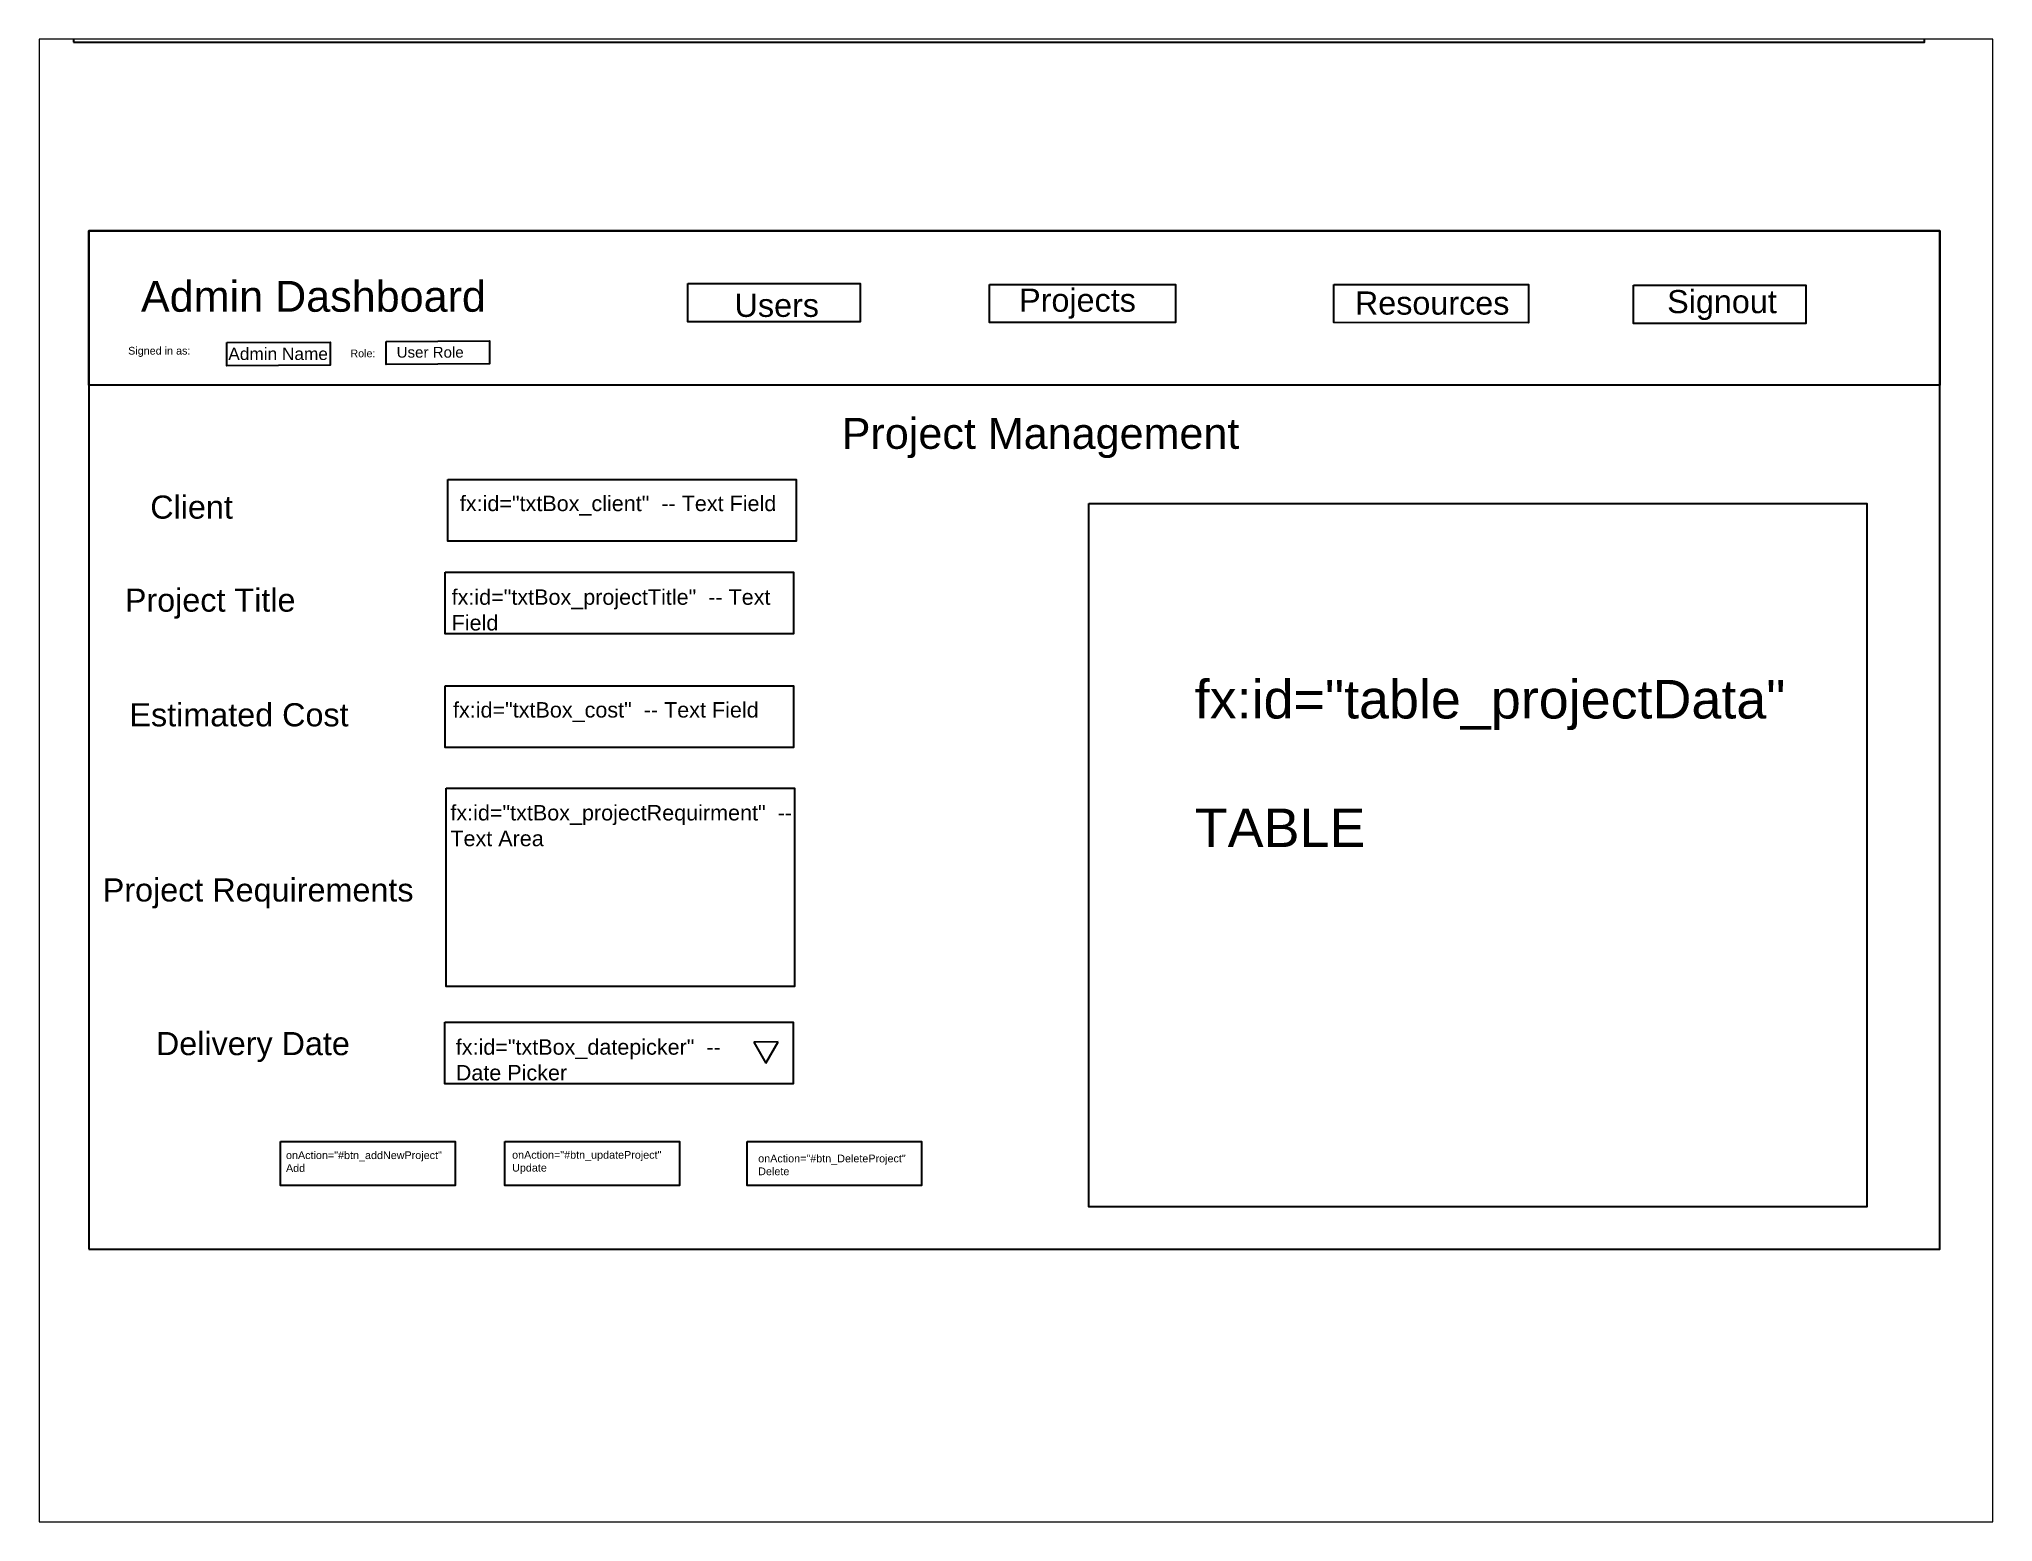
# Paper-space layout 'AdminProjects.fxml' of a CAD drawing. Header units: millimetres. Extents: x 26 to 231, y 20 to 176.
# The model-space entities are those that its viewports show. They can reach past a viewport. Long polylines and large blocks are cut down to what shows.
import ezdxf

# ---------------------------------------------------------------- set-up
doc = ezdxf.new("R2010")
doc.units = ezdxf.units.MM
doc.styles.add('Arial_3', font='', dxfattribs={"height": 3})
doc.styles.get('Arial_3').set_extended_font_data('Arial')

msp = doc.modelspace()

# ---------------------------------------------------------------- linework, layer by layer
for p, q in [((1482.343, 419.678), (1466.464, 419.466)), ((1466.464, 419.466), (1474.285, 405.925)), ((1474.285, 405.925), (1482.343, 419.678))]:
    msp.add_line(p, q)
for points in [[(1025.477, 1067.782), (2225.477, 1067.782), (2225.477, 1727.782), (1025.477, 1727.782)], [(1035.472, 285.442), (2235.472, 285.442), (2235.472, 945.442), (1035.472, 945.442)], [(1035.472, 945.442), (2235.472, 945.442), (2235.472, 845.442), (1035.472, 845.442)], [(1423.699, 911.244), (1535.394, 911.244), (1535.394, 886.44), (1423.699, 886.44)], [(1619.218, 910.677), (1739.956, 910.677), (1739.956, 885.873), (1619.218, 885.873)], [(1842.64, 910.677), (1968.694, 910.604), (1968.694, 885.8), (1842.64, 885.873)], [(2036.92, 910.138), (2148.615, 910.138), (2148.615, 885.334), (2036.92, 885.334)], [(1228.073, 873.69), (1295.118, 874.045), (1295.118, 859.108), (1228.073, 858.754)], [(1124.85, 872.927), (1191.895, 873.282), (1191.895, 858.346), (1124.85, 857.991)], [(1268.134, 784.172), (1493.963, 784.172), (1493.963, 744.158), (1268.134, 744.158)], [(1683.738, 768.586), (2188.091, 768.586), (2188.091, 312.773), (1683.738, 312.773)], [(1266.335, 724.182), (1492.165, 724.182), (1492.165, 684.168), (1266.335, 684.168)], [(1266.335, 650.556), (1492.165, 650.556), (1492.165, 610.542), (1266.335, 610.542)], [(1267.136, 584.133), (1492.966, 584.133), (1492.966, 455.557), (1267.136, 455.557)], [(1266.257, 432.57), (1492.087, 432.57), (1492.087, 392.556), (1266.257, 392.556)], [(1159.66, 355.084), (1272.786, 355.084), (1272.786, 326.571), (1159.66, 326.571)], [(1305.175, 355.084), (1418.301, 355.084), (1418.301, 326.571), (1305.175, 326.571)], [(1462.089, 355.084), (1575.215, 355.084), (1575.215, 326.571), (1462.089, 326.571)]]:
    msp.add_lwpolyline(points, close=True)

# ---------------------------------------------------------------- texts
at = {"attachment_point": 1, "style": 'Arial_3'}
for s, width, insert, char_height in [('Admin Dashboard', 266.49934, (1069.192, 912.954), 20), ('{\\fArial Unicode MS|b0|i0|c0|p2;Users}', 52.08861, (1454.026, 904.624), 15), ('{\\fArial Unicode MS|b0|i0|c0|p2;Projects}', 52.08861, (1638.506, 907.954), 15), ('{\\fArial Unicode MS|b0|i0|c0|p2;Resources}', 52.08861, (1856.203, 906.083), 15), ('{\\fArial Unicode MS|b0|i0|c0|p2;Signout}', 52.08861, (2058.644, 907.028), 15), ('Signed in as:', 63.99247, (1060.857, 870.181), 5), ('{\\fArial Unicode MS|b0|i0|c0|p2;Admin Name}', 74.83637, (1125.801, 869.686), 8), ('Role:', 63.99247, (1204.912, 868.465), 5), ('{\\fArial Unicode MS|b0|i0|c0|p2;User Role}', 52.08861, (1234.935, 870.196), 7), ('{\\fArial Unicode MS|b0|i0|c0|p2;Client}', 152.03979, (1075.199, 773.825), 15), ('{\\fArial Unicode MS|b0|i0|c0|p2;fx:id="txtBox_client"  -- Text Field}', 224.25835, (1275.913, 773.712), 10), ('{\\fArial Unicode MS|b0|i0|c0|p2;Project Title}', 152.03979, (1058.742, 713.539), 15), ('{\\fArial Unicode MS|b0|i0|c0|p2;fx:id="txtBox_projectTitle"  -- Text Field}', 224.25835, (1270.593, 713.016), 10), ('{\\fArial Unicode MS|b0|i0|c0|p2;fx:id="table_projectData"^J^JTABLE}', 152.03979, (1752.356, 654.304), 25), ('{\\fArial Unicode MS|b0|i0|c0|p2;Estimated Cost}', 259.04253, (1061.721, 639.214), 15), ('{\\fArial Unicode MS|b0|i0|c0|p2;fx:id="txtBox_cost"  -- Text Field}', 224.25835, (1271.479, 639.916), 10), ('{\\fArial Unicode MS|b0|i0|c0|p2;fx:id="txtBox_projectRequirment"  -- ^JText Area}', 224.25835, (1269.776, 573.217), 10), ('{\\fArial Unicode MS|b0|i0|c0|p2;Project Requirements}', 215.03328, (1044.408, 525.683), 15), ('{\\fArial Unicode MS|b0|i0|c0|p2;Delivery Date}', 152.03979, (1078.86, 426.098), 15), ('{\\fArial Unicode MS|b0|i0|c0|p2;fx:id="txtBox_datepicker"  -- Date Picker}', 180.34914, (1273.276, 421.389), 10), ('{\\fArial Unicode MS|b0|i0|c0|p2;onAction="#btn_addNewProject"^JAdd}', 110.64399, (1163.206, 348.74), 5), ('{\\fArial Unicode MS|b0|i0|c0|p2;onAction="#btn_updateProject"^JUpdate}', 110.64399, (1309.79, 348.973), 5), ('{\\fArial Unicode MS|b0|i0|c0|p2;onAction="#btn_DeleteProject"^JDelete}', 110.64399, (1469.348, 346.63), 5)]:
    msp.add_mtext_dynamic_manual_height_columns(s, width=width, gutter_width=15, heights=[0], dxfattribs=dict(at, insert=insert, char_height=char_height))
at = {"color": 1, "insert": (1523.506, 824.091), "char_height": 20, "attachment_point": 1, "style": 'Arial_3'}
msp.add_mtext_dynamic_manual_height_columns('{\\fArial Unicode MS|b0|i0|c0|p2;Project Management}', width=326.69012, gutter_width=15, heights=[0], dxfattribs=at)

psp = doc.layouts.new('AdminProjects.fxml')

# ---------------------------------------------------------------- viewports
at = {"layer": '0'}
psp.add_viewport(center=(128.5, 97.5), size=(205.6, 156), view_center_point=(1636.479, 589.117), view_height=961.12292, dxfattribs=at)

doc.saveas('drawing.dxf')
